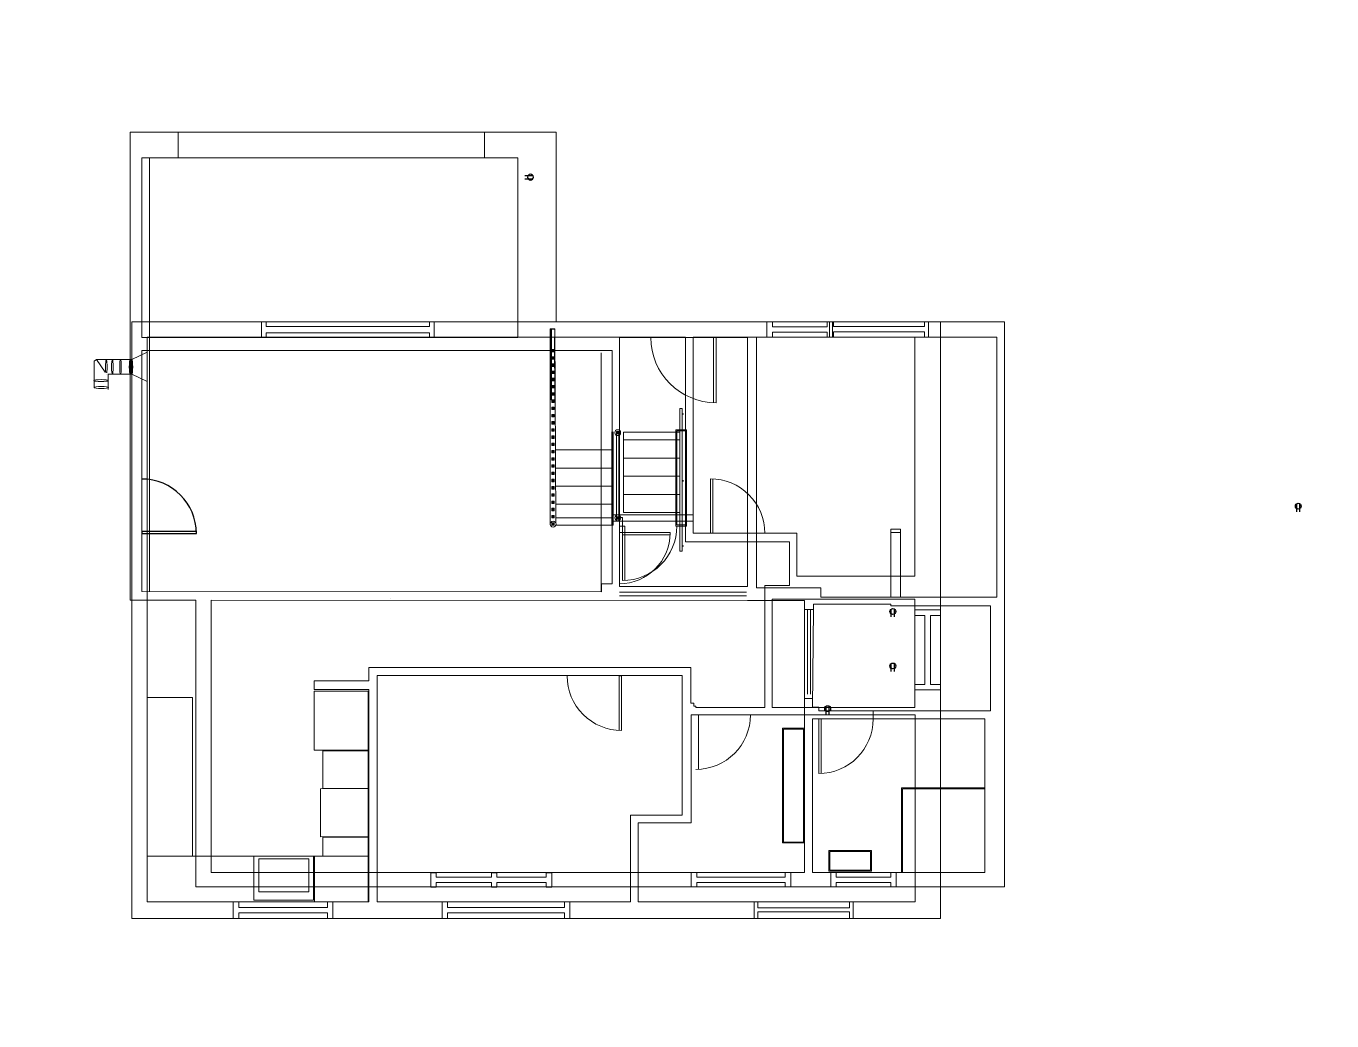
# Paper-space layout 'Layout1' of a CAD drawing. Header units: inches. Extents: x 1.05 to 9.45, y 0.8 to 7.2.
# The model-space entities are those that its viewports show. They can reach past a viewport. Long polylines and large blocks are cut down to what shows.
import ezdxf
from ezdxf.enums import TextEntityAlignment as Align

# ---------------------------------------------------------------- set-up
doc = ezdxf.new("R2010")
doc.units = ezdxf.units.IN
doc.header["$MEASUREMENT"] = 0
doc.linetypes.add('ACAD_ISO07W100', pattern=[3, 0, -3])
doc.linetypes.add('CENTER2', pattern=[1.125, 0.75, -0.125, 0.125, -0.125])
doc.layers.get('0').update_dxf_attribs({"color": 1, "lineweight": 9})
doc.layers.get('Defpoints').update_dxf_attribs({"lineweight": 9})
for name, color, linetype, lineweight in [('00-page-edge', 7, 'Continuous', 9), ('A101-Floorplan-1st-floor', 7, 'Continuous', 9), ('A201-Floorplan-2nd-floor', 7, 'Continuous', 9), ('E201-Electrical-2nd-floor', 7, 'Continuous', 9)]:
    doc.layers.add(name, color=color, linetype=linetype, lineweight=lineweight)
doc.layers.get('00-page-edge').off()
doc.layers.get('Defpoints').off()
doc.layers.get('E201-Electrical-2nd-floor').off()
doc.styles.add('Reg', font='Arial.ttf', dxfattribs={"height": 3})

# ---------------------------------------------------------------- blocks, each defined once
blk = doc.blocks.new('cgri')
at = {"layer": ''}
for p, q in [((291.65, 54.83), (291.65, 59.21)), ((293.38, 54.83), (293.38, 59.22))]:
    blk.add_line(p, q, dxfattribs=at)
blk.add_circle((292.52, 57.86), 1.61, dxfattribs=at)
blk = doc.blocks.new('*U11')
at = {"layer": 'E201-Electrical-2nd-floor'}
blk.add_blockref('cgri', (0, 0), dxfattribs=at)
at = {"style": 'Reg'}
blk.add_attdef('ID', text='', height=3, dxfattribs=at).set_placement((292.6, 61.43), align=Align.MIDDLE_CENTER)
blk = doc.blocks.new('spandrel-door')
at = {"layer": 'A101-Floorplan-1st-floor'}
for p, q in [((0, 0), (-30, 0)), ((0, 0), (4.75, 0)), ((0, -1.38), (0, 0)), ((4.75, 0), (4.75, 1.53)), ((0, -1.38), (-29.97, -1.38))]:
    blk.add_line(p, q, dxfattribs=at)
blk.add_arc((0, 0), 30, 180, 270, dxfattribs=at)
blk = doc.blocks.new('door-to-garage')
at = {"layer": 'A101-Floorplan-1st-floor'}
for p, q in [((-1.38, 0), (-1.38, -26.22)), ((0, 1.53), (0, -26.25))]:
    blk.add_line(p, q, dxfattribs=at)
blk.add_arc((-0.29, 1.75), 28, 180, 270, dxfattribs=at)
blk = doc.blocks.new('lower-landing-two-garage-door')
at = {"layer": 'A101-Floorplan-1st-floor'}
for p, q in [((-1.38, 0), (0, 0)), ((0, -26.25), (-0.29, -26.25))]:
    blk.add_line(p, q, dxfattribs=at)
at = {"layer": 'Defpoints'}
blk.add_blockref('door-to-garage', (0, 0), dxfattribs=at)
blk = doc.blocks.new('A201-Floorplan-2nd-Floor')
at = {"layer": 'A201-Floorplan-2nd-floor'}
for p, q in [((307.76, 19.47), (300.76, 14.71)), ((299.81, 13), (291.25, 13)), ((299.76, 14), (299.76, 13.98)), ((9.08, -55.79), (0, -55.79)), ((0.01, -55.78), (0.01, -58.79)), ((9.08, -67.18), (9.09, -67.18)), ((9.08, -69.8), (9.09, -69.8)), ((9.08, -100.4), (9.08, -100.4)), ((0.01, -107.66), (0.01, -110.66)), ((9.08, -110.66), (0, -110.66)), ((0.01, -170.76), (0.01, -173.76)), ((217.81, -231.23), (216.52, -232.54)), ((217.82, -232.55), (216.52, -231.28)), ((324.67, -230.36), (216.76, -230.36)), ((217.82, -231.23), (217.8, -231.23)), ((217.82, -233.38), (324.68, -232.83)), ((220.52, -231.23), (221.84, -231.23)), ((220.52, -231.23), (220.52, -232.55)), ((220.52, -232.55), (221.84, -232.55)), ((220.58, -264.31), (220.58, -233.37)), ((221.84, -231.23), (221.84, -232.55)), ((225.76, -231.23), (224.47, -232.54)), ((225.77, -232.55), (224.47, -231.28)), ((225.81, -231.23), (224.52, -232.54)), ((225.82, -232.55), (224.52, -231.28)), ((225.77, -231.23), (225.74, -231.23)), ((225.82, -231.23), (225.8, -231.23)), ((228.06, -264.31), (228.06, -233.33)), ((229.76, -231.23), (228.47, -232.54)), ((229.77, -232.55), (228.47, -231.28)), ((229.77, -231.23), (229.74, -231.23)), ((233.73, -231.23), (232.44, -232.54)), ((233.74, -232.55), (232.44, -231.28)), ((233.76, -231.23), (232.47, -232.54)), ((233.77, -232.55), (232.47, -231.28)), ((233.74, -231.23), (233.71, -231.23)), ((233.77, -231.23), (233.74, -231.23)), ((237.73, -231.23), (236.44, -232.54)), ((237.74, -232.55), (236.44, -231.28)), ((237.74, -231.23), (237.71, -231.23)), ((238.03, -264.31), (238.03, -233.28)), ((241.73, -231.23), (240.44, -232.54)), ((241.74, -232.55), (240.44, -231.28)), ((241.8, -231.23), (240.51, -232.54)), ((241.81, -232.55), (240.51, -231.28)), ((241.74, -231.23), (241.71, -231.23)), ((241.81, -231.23), (241.78, -231.23)), ((245.8, -231.23), (244.51, -232.54)), ((245.81, -232.55), (244.51, -231.28)), ((245.81, -231.23), (245.78, -231.23)), ((247.99, -264.31), (247.99, -233.23)), ((249.69, -231.23), (248.4, -232.54)), ((249.7, -232.55), (248.41, -231.28)), ((249.8, -231.23), (248.51, -232.54)), ((249.81, -232.55), (248.51, -231.28)), ((249.7, -231.23), (249.68, -231.23)), ((249.81, -231.23), (249.78, -231.23)), ((253.69, -231.23), (252.4, -232.54)), ((253.7, -232.55), (252.41, -231.28)), ((253.7, -231.23), (253.68, -231.23)), ((257.68, -231.23), (256.39, -232.54)), ((257.69, -232.55), (256.39, -231.28)), ((257.69, -231.23), (256.4, -232.54)), ((257.7, -232.55), (256.41, -231.28)), ((257.69, -231.23), (257.66, -231.23)), ((257.7, -231.23), (257.68, -231.23)), ((257.96, -264.31), (257.96, -233.18)), ((261.68, -231.23), (260.39, -232.54)), ((261.69, -232.55), (260.39, -231.28)), ((261.69, -231.23), (261.66, -231.23)), ((265.6, -231.23), (264.31, -232.54)), ((265.61, -232.55), (264.31, -231.28)), ((265.68, -231.23), (264.39, -232.54)), ((265.69, -232.55), (264.39, -231.28)), ((265.61, -231.23), (265.58, -231.23)), ((265.69, -231.23), (265.66, -231.23)), ((269.6, -231.23), (268.31, -232.54)), ((269.61, -232.55), (268.31, -231.28)), ((269.61, -231.23), (269.58, -231.23)), ((273.54, -231.23), (272.25, -232.54)), ((273.55, -232.55), (272.25, -231.28)), ((273.6, -231.23), (272.31, -232.54)), ((273.61, -232.55), (272.31, -231.28)), ((273.55, -231.23), (273.52, -231.23)), ((273.61, -231.23), (273.58, -231.23)), ((277.54, -231.23), (276.25, -232.54)), ((277.55, -232.55), (276.25, -231.28)), ((277.55, -231.23), (277.52, -231.23)), ((281.46, -231.23), (280.17, -232.54)), ((281.47, -232.55), (280.17, -231.28)), ((281.54, -231.23), (280.25, -232.54)), ((281.55, -232.55), (280.25, -231.28)), ((281.47, -231.23), (281.44, -231.23)), ((281.55, -231.23), (281.52, -231.23)), ((285.46, -231.23), (284.17, -232.54)), ((285.47, -232.55), (284.17, -231.28)), ((285.47, -231.23), (285.44, -231.23)), ((285.48, -233.03), (285.48, -230.79)), ((285.48, -232.82), (285.48, -232.8)), ((324.68, -230.79), (285.49, -230.79)), ((285.61, -233.03), (285.61, -233.03)), ((289.42, -231.23), (288.13, -232.54)), ((289.43, -232.55), (288.14, -231.28)), ((289.46, -231.23), (288.17, -232.54)), ((289.47, -232.55), (288.17, -231.28)), ((289.43, -231.23), (289.41, -231.23)), ((289.47, -231.23), (289.44, -231.23)), ((293.42, -231.23), (292.13, -232.54)), ((293.43, -232.55), (292.14, -231.28)), ((293.43, -231.23), (293.41, -231.23)), ((297.35, -231.23), (296.06, -232.54)), ((297.36, -232.55), (296.06, -231.28)), ((297.42, -231.23), (296.13, -232.54)), ((297.43, -232.55), (296.14, -231.28)), ((297.36, -231.23), (297.33, -231.23)), ((297.43, -231.23), (297.41, -231.23)), ((301.35, -231.23), (300.06, -232.54)), ((301.36, -232.55), (300.06, -231.28)), ((301.36, -231.23), (301.33, -231.23)), ((305.3, -231.23), (304.01, -232.54)), ((305.31, -232.55), (304.01, -231.28)), ((305.35, -231.23), (304.06, -232.54)), ((305.36, -232.55), (304.06, -231.28)), ((305.31, -231.23), (305.28, -231.23)), ((305.36, -231.23), (305.33, -231.23)), ((309.3, -231.23), (308.01, -232.54)), ((309.31, -232.55), (308.01, -231.28)), ((309.31, -231.23), (309.28, -231.23)), ((313.3, -231.23), (312.01, -232.54)), ((313.31, -232.55), (312.01, -231.28)), ((313.31, -231.23), (313.28, -231.23)), ((324.67, -232.83), (324.67, -230.36)), ((324.67, -232.71), (324.67, -232.71)), ((0.01, -238.16), (0.01, -241.16)), ((216.51, -264.31), (267.92, -264.31)), ((218.83, -309.01), (218.83, -264.94)), ((222.33, -309.01), (222.33, -264.94)), ((218.83, -266.84), (266.8, -266.84)), ((218.83, -268.09), (266.81, -268.09)), ((221.18, -266.82), (219.89, -268.12)), ((221.19, -268.13), (219.89, -266.86)), ((220.58, -268.13), (220.58, -266.82)), ((221.19, -266.82), (221.16, -266.82)), ((233.51, -270.59), (233.51, -301.68)), ((243.51, -270.59), (243.51, -301.68)), ((253.51, -270.59), (253.51, -301.68)), ((263.51, -270.59), (263.51, -301.68)), ((268.09, -266.8), (266.8, -268.1)), ((268.1, -268.12), (266.8, -266.84)), ((268.1, -266.8), (268.07, -266.8)), ((52.44, -278.75, 48), (52.44, -278.75, 39.09)), ((204.92, -302.93), (204.92, -303.68)), ((205.17, -302.93), (205.17, -303.68)), ((240.83, -303.68), (240.83, -302.93)), ((241.08, -303.68), (241.08, -302.93)), ((277.63, -302.93), (277.63, -303.68)), ((277.88, -302.93), (277.88, -303.68)), ((82.07, -311.93), (112.07, -311.93)), ((125.81, -431), (125.81, -445.28)), ((169.87, -431), (169.87, -445.28))]:
    blk.add_line(p, q, dxfattribs=at)
at = {"layer": 'A201-Floorplan-2nd-floor', "linetype": 'CENTER2'}
blk.add_line((9.08, -100.55), (34.22, -100.55), dxfattribs=at)
at = {"layer": 'A201-Floorplan-2nd-floor', "lineweight": 30}
blk.add_line((175.92, -142.41), (175.92, -142.41), dxfattribs=at)
at = {"layer": 'A201-Floorplan-2nd-floor', "color": 0, "linetype": 'CENTER2', "transparency": 16777216}
blk.add_line((220.58, -267.43), (220.58, -267.45), dxfattribs=at)
at = {"layer": 'A201-Floorplan-2nd-floor'}
for points in [[(311.89, -8.3), (307.76, 0), (307.76, 19.47), (306.79, 20.83), (292.37, 20.83)], [(295.64, -8.3), (299.76, 0), (299.76, 13.12)], [(9.08, -8.3), (121.72, -8.3), (121.72, -33.43), (34.22, -33.43)], [(9.08, -55.78), (9.08, -58.79), (6.02, -58.79), (6.02, -107.66), (9.08, -107.66), (9.08, -110.66)], [(0, -58.79), (3.02, -58.79), (3.02, -107.66), (0, -107.66)], [(34.22, -99.93), (34.22, -67.18), (10.09, -67.18), (10.09, -99.93), (34.22, -99.93), (10.09, -99.93)], [(44.75, -130.02), (44.75, -105.02), (34.22, -105.02)], [(45.2, -130.02), (45, -103.9), (71.37, -103.9), (71.57, -130.02)], [(92.33, -130.02), (92.33, -105.02), (71.5, -105.02), (71.69, -130.02)], [(0, -170.76), (9.08, -170.76), (9.08, -173.76), (6, -173.76), (6, -238.16), (9.08, -238.16), (9.08, -241.16), (0, -241.16)], [(0, -173.76), (3, -173.76), (3, -238.16), (0, -238.16)], [(216.51, -233.4), (216.51, -264.93), (267.92, -264.93)], [(320.08, -232.73), (285.61, -232.91), (285.61, -230.94), (324.54, -230.94), (324.54, -232.71)], [(223.51, -301.68), (223.51, -270.59), (224.88, -270.59), (267.81, -270.59), (267.81, -301.68)], [(320.08, -309.01), (320.08, -431), (188.45, -431), (188.45, -366.14), (212.08, -366.14), (212.08, -309.01), (320.08, -309.01), (320.08, -349.63), (320.08, -352.63), (322.83, -352.63), (322.83, -382.76), (320.08, -382.76), (320.08, -385.76), (328.58, -385.76), (328.58, -382.76), (325.83, -382.76), (325.83, -352.63), (328.58, -352.63), (328.58, -349.63), (320.08, -349.63)], [(9.08, -397.12), (0, -397.12), (9.08, -397.12), (9.08, -395.12), (5.83, -395.12), (5.83, -344.62), (9.08, -344.62), (9.08, -342.62), (0, -342.62), (0, -344.62), (3.58, -344.62), (3.58, -395.12), (3.58, -344.62)], [(3.58, -395.12), (0, -395.12), (0, -397.12)], [(166.87, -431), (166.87, -436.62), (128.81, -436.62), (128.81, -431)], [(166.87, -445.28), (166.87, -439.62), (128.81, -439.62), (128.81, -445.28)]]:
    blk.add_lwpolyline(points, dxfattribs=at)
for points in [[(0, 0), (328.58, 0), (328.58, -445.28), (0, -445.28)], [(138.26, -130.35), (138.26, -307.72), (118.57, -307.72), (118.57, -309.37), (116.82, -309.37), (116.82, -310.56), (116.19, -310.56), (116.19, -348.46), (183.33, -348.46), (183.33, -362.01), (207.33, -362.01), (207.33, -304.88), (213.12, -304.88), (320.08, -304.88), (320.08, -8.3), (9.08, -8.3), (9.08, -130.35), (126.08, -130.35), (126.08, -100.35), (130.83, -100.35), (130.83, -130.35)], [(32.78, -69.8), (32.78, -97.43), (14.59, -97.43), (14.59, -69.8)], [(320.03, -73.91), (320.03, -71.41), (328.53, -71.41), (328.53, -73.91), (326.03, -73.91), (326.03, -163.91), (328.53, -163.91), (328.53, -166.41), (320.03, -166.41), (320.03, -163.91), (322.53, -163.91), (322.53, -73.91)], [(133.78, -135.09), (133.78, -302.98), (56.92, -302.98), (56.92, -274.49), (9.19, -274.49), (9.19, -135.09)], [(216.52, -231.23), (216.52, -232.55), (217.84, -232.55), (217.84, -231.23)], [(221.81, -231.23), (220.52, -232.54)], [(220.52, -231.23), (220.52, -232.55), (221.84, -232.55), (221.84, -231.23)], [(221.82, -232.55), (220.52, -231.28)], [(221.82, -231.23), (221.8, -231.23)], [(224.47, -231.23), (224.47, -232.55), (225.79, -232.55), (225.79, -231.23)], [(224.52, -231.23), (224.52, -232.55), (225.84, -232.55), (225.84, -231.23)], [(228.47, -231.23), (228.47, -232.55), (229.79, -232.55), (229.79, -231.23)], [(232.44, -231.23), (232.44, -232.55), (233.76, -232.55), (233.76, -231.23)], [(232.47, -231.23), (232.47, -232.55), (233.79, -232.55), (233.79, -231.23)], [(236.44, -231.23), (236.44, -232.55), (237.76, -232.55), (237.76, -231.23)], [(240.44, -231.23), (240.44, -232.55), (241.76, -232.55), (241.76, -231.23)], [(240.51, -231.23), (240.51, -232.55), (241.82, -232.55), (241.82, -231.23)], [(244.51, -231.23), (244.51, -232.55), (245.82, -232.55), (245.82, -231.23)], [(248.41, -231.23), (248.41, -232.55), (249.72, -232.55), (249.72, -231.23)], [(248.51, -231.23), (248.51, -232.55), (249.82, -232.55), (249.82, -231.23)], [(252.41, -231.23), (252.41, -232.55), (253.72, -232.55), (253.72, -231.23)], [(256.39, -231.23), (256.39, -232.55), (257.71, -232.55), (257.71, -231.23)], [(256.41, -231.23), (256.41, -232.55), (257.72, -232.55), (257.72, -231.23)], [(260.39, -231.23), (260.39, -232.55), (261.71, -232.55), (261.71, -231.23)], [(264.31, -231.23), (264.31, -232.55), (265.62, -232.55), (265.62, -231.23)], [(264.39, -231.23), (264.39, -232.55), (265.71, -232.55), (265.71, -231.23)], [(268.31, -231.23), (268.31, -232.55), (269.62, -232.55), (269.62, -231.23)], [(272.25, -231.23), (272.25, -232.55), (273.56, -232.55), (273.56, -231.23)], [(272.31, -231.23), (272.31, -232.55), (273.62, -232.55), (273.62, -231.23)], [(276.25, -231.23), (276.25, -232.55), (277.56, -232.55), (277.56, -231.23)], [(280.17, -231.23), (280.17, -232.55), (281.48, -232.55), (281.48, -231.23)], [(280.25, -231.23), (280.25, -232.55), (281.56, -232.55), (281.56, -231.23)], [(284.17, -231.23), (284.17, -232.55), (285.48, -232.55), (285.48, -231.23)], [(288.14, -231.23), (288.14, -232.55), (289.45, -232.55), (289.45, -231.23)], [(288.17, -231.23), (288.17, -232.55), (289.48, -232.55), (289.48, -231.23)], [(292.14, -231.23), (292.14, -232.55), (293.45, -232.55), (293.45, -231.23)], [(296.06, -231.23), (296.06, -232.55), (297.37, -232.55), (297.37, -231.23)], [(296.14, -231.23), (296.14, -232.55), (297.45, -232.55), (297.45, -231.23)], [(300.06, -231.23), (300.06, -232.55), (301.37, -232.55), (301.37, -231.23)], [(304.01, -231.23), (304.01, -232.55), (305.32, -232.55), (305.32, -231.23)], [(304.06, -231.23), (304.06, -232.55), (305.37, -232.55), (305.37, -231.23)], [(308.01, -231.23), (308.01, -232.55), (309.32, -232.55), (309.32, -231.23)], [(312.01, -231.23), (312.01, -232.55), (313.32, -232.55), (313.32, -231.23)], [(219.89, -266.82), (219.89, -268.13), (221.21, -268.13), (221.21, -266.82)], [(266.8, -266.8), (266.8, -268.12), (268.11, -268.12), (268.11, -266.8)], [(112.09, -431.23), (112.09, -307.94), (52.58, -307.94), (52.58, -278.82), (9.19, -278.82), (9.19, -431.23)], [(202.21, -302.93), (202.21, -301.68), (280.77, -301.68), (280.77, -302.93)], [(175.87, -352.58), (175.87, -431), (116.19, -431), (116.19, -352.58)]]:
    blk.add_lwpolyline(points, close=True, dxfattribs=at)
at = {"layer": 'A201-Floorplan-2nd-floor', "linetype": 'CENTER2'}
blk.add_lwpolyline([(92.58, -130.02), (92.58, -100.4), (125.2, -100.4), (125.2, -130.02), (9.08, -130.02), (9.09, -8.3), (34.22, -8.3), (34.22, -130.35)], dxfattribs=at)
at = {"layer": 'A201-Floorplan-2nd-floor'}
for points in [[(133.51, -239.61, 0.414214), (103.51, -269.61), (133.51, -269.61), (133.51, -268.23), (103.54, -268.23)], [(212.08, -348.5, 0.414214), (242.08, -318.5), (212.08, -318.5), (212.08, -319.88), (242.04, -319.88)]]:
    blk.add_lwpolyline(points, format="xyb", dxfattribs=at)
for centre, radius in [((217.15, -231.92), 1.61), ((217.15, -231.92), 0.538), ((220.58, -267.5), 1.61), ((267.48, -267.48), 1.61)]:
    blk.add_circle(centre, radius, dxfattribs=at)
blk.add_arc((112.07, -310.56), 30, 180, 270, dxfattribs=at)
for centre in [(292.41, 16.83), (296.15, 17.02)]:
    blk.add_ellipse(centre, major_axis=(0, -4.01), ratio=0.137604, dxfattribs=at)
at = {"layer": 'A201-Floorplan-2nd-floor', "extrusion": (0, 0, -1)}
for centre, start_param, end_param in [((303.7, 14.11), 3.842656, 8.825603), ((303.7, 10.76), -1.570796, 4.712389), ((303.7, 6.31), -1.570796, 4.712389), ((303.7, 1.01), -1.570796, 4.712389)]:
    blk.add_ellipse(centre, major_axis=(3.99, 0), ratio=0.109202, start_param=start_param, end_param=end_param, dxfattribs=at)
at = {"layer": 'A201-Floorplan-2nd-floor'}
blk.add_ellipse((303.65, 0), major_axis=(3.99, 0), ratio=0.109202, start_param=-1.570796, end_param=4.712389, dxfattribs=at)

msp = doc.modelspace()

# ---------------------------------------------------------------- linework, layer by layer
at = {"layer": 'A101-Floorplan-1st-floor'}
for p, q in [((81.07, 449.66), (81.07, 463.76)), ((249.75, 449.66), (249.75, 463.76)), ((320.29, 359.41), (320.29, 359.41)), ((439.64, 350.91), (439.64, 359.41)), ((441.75, 359.4), (439.75, 359.4)), ((441.89, 356.79), (441.89, 359.41)), ((441.89, 356.79), (491.89, 356.79)), ((441.89, 353.79), (491.89, 353.79)), ((441.89, 350.91), (441.89, 353.79)), ((491.89, 356.79), (491.89, 359.41)), ((491.89, 350.91), (491.89, 353.79)), ((494.14, 350.91), (494.14, 359.41)), ((324.1, 350.91), (324.1, 350.78)), ((375.88, 314.8), (375.88, 350.78)), ((376.73, 350.91), (376.73, 350.91)), ((377.25, 314.78), (377.25, 350.78)), ((513.16, 350.78), (513.16, 350.91)), ((324.1, 246.9), (325.63, 246.9)), ((324.12, 244.88), (324.1, 244.88)), ((478.72, 245.28), (473.35, 245.28)), ((473.35, 207.83), (473.35, 245.28)), ((478.72, 245.28), (478.72, 207.66)), ((478.72, 243.28), (473.35, 243.28)), ((314.1, 213.54), (313.88, 213.54)), ((319.97, 215.04), (314.1, 215.04)), ((314.1, 205.92), (314.1, 205.92)), ((319.97, 205.92), (319.97, 205.98)), ((425.94, 205.96), (425.94, 200.96)), ((430.82, 203.83), (434.94, 203.83)), ((425.94, 200.96), (430.82, 200.96)), ((430.38, 151.91), (425.94, 151.91)), ((430.34, 151.91), (425.94, 151.91)), ((463.75, 140.66), (463.75, 145.16)), ((433.75, 140.66), (433.75, 110.66)), ((435.12, 140.66), (435.12, 110.66)), ((479.37, 56.04), (479.37, 102.79)), ((479.37, 102.79), (525.12, 102.79)), ((479.87, 102.29), (525.12, 102.29)), ((479.87, 56.04), (479.87, 102.29)), ((220.07, 56.04), (220.07, 48.17)), ((220.07, 55.97), (223.07, 55.97)), ((223.07, 56.04), (223.07, 53.61)), ((253.57, 53.61), (223.07, 53.61)), ((253.57, 50.61), (223.07, 50.61)), ((223.07, 50.61), (223.07, 48.17)), ((253.57, 53.61), (253.57, 56.04)), ((253.57, 55.97), (256.57, 55.97)), ((253.57, 48.17), (253.57, 50.61)), ((256.57, 53.61), (256.57, 56.04)), ((283.7, 53.61), (256.57, 53.61)), ((283.7, 50.61), (256.57, 50.61)), ((256.57, 48.17), (256.57, 50.61)), ((283.7, 53.61), (283.7, 56.04)), ((283.7, 55.97), (286.7, 55.97)), ((283.7, 48.17), (283.7, 50.61)), ((286.7, 48.17), (286.7, 56.04)), ((363.57, 56.04), (363.57, 48.17)), ((366.57, 56.04), (366.57, 53.61)), ((415.32, 53.61), (366.57, 53.61)), ((366.57, 50.61), (366.57, 48.17)), ((415.32, 50.61), (366.57, 50.61)), ((415.32, 53.61), (415.32, 56.04)), ((415.32, 48.17), (415.32, 50.61)), ((418.32, 48.17), (418.32, 56.04)), ((440.35, 56.04), (440.35, 48.17)), ((443.35, 56.04), (443.35, 53.61)), ((473.35, 53.61), (443.35, 53.61)), ((443.35, 50.61), (443.35, 48.17)), ((473.35, 50.61), (443.35, 50.61)), ((473.35, 53.61), (473.35, 56.04)), ((473.35, 48.17), (473.35, 50.61)), ((476.35, 48.17), (476.35, 56.04)), ((220.07, 48.13), (223.07, 48.13)), ((220.07, 48.1), (223.07, 48.1)), ((253.57, 48.1), (256.57, 48.1)), ((283.7, 48.1), (286.7, 48.1)), ((283.7, 48.1), (286.7, 48.1))]:
    msp.add_line(p, q, dxfattribs=at)
at = {"layer": 'A101-Floorplan-1st-floor', "linetype": 'ACAD_ISO07W100'}
for p, q in [((65.22, 210.79), (65.22, 449.66)), ((313.88, 210.67), (313.88, 342.28)), ((394.03, 210.54), (324.1, 210.54)), ((394.03, 208.54), (324.1, 208.54)), ((427.57, 200.96), (427.57, 154.35)), ((429.19, 200.96), (429.19, 154.35))]:
    msp.add_line(p, q, dxfattribs=at)
at = {"layer": 'A101-Floorplan-1st-floor', "lineweight": 30}
for p, q in [((61.07, 244.04), (91.04, 244.04)), ((61.07, 244.04), (61.07, 242.79)), ((61.07, 242.79), (91.06, 242.79))]:
    msp.add_line(p, q, dxfattribs=at)
at = {"layer": 'A101-Floorplan-1st-floor'}
for points in [[(289.1, 359.41), (535.97, 359.41), (535.97, 48.17), (90.69, 48.17), (90.69, 206.04), (54.57, 206.04), (54.57, 463.76), (289.1, 463.76)], [(268.13, 350.66), (61.07, 350.66), (61.07, 449.66), (268.13, 449.66)], [(324.1, 213.54), (324.1, 350.78), (394.6, 350.78), (394.6, 213.54)], [(314.1, 210.67), (61.07, 210.78), (61.07, 343.65), (268.13, 343.65), (319.97, 343.65), (319.97, 215.04), (314.1, 215.04)], [(355, 246.9), (361, 246.9), (361, 299.89), (355, 299.89)], [(355.63, 247.53), (360.38, 247.53), (360.38, 299.27), (355.63, 299.27)], [(430.34, 147.16), (430.82, 200.96), (430.82, 203.83), (473.35, 203.83), (473.35, 202.91), (528.37, 202.91), (528.37, 145.16), (433.75, 145.16), (433.75, 147.16)], [(430.34, 140.66), (430.34, 56.04), (525.12, 56.04), (525.12, 140.66)], [(425.94, 72.41), (425.94, 135.54), (413.82, 135.54), (413.82, 72.41)], [(425.44, 72.91), (425.44, 135.04), (414.32, 135.04), (414.32, 72.91)], [(439.32, 56.85), (439.32, 68.22), (462.81, 68.22), (462.81, 56.85)], [(439.82, 57.35), (439.82, 67.72), (462.31, 67.72), (462.31, 57.35)]]:
    msp.add_lwpolyline(points, close=True, dxfattribs=at)
for points in [[(531.72, 207.66), (531.72, 350.91), (399.47, 350.91), (399.47, 212.83), (434.94, 212.83), (434.94, 207.83), (531.72, 207.83)], [(99.19, 56.04), (425.94, 56.04), (425.94, 205.96), (394.6, 205.96), (394.6, 205.99), (99.19, 206.02), (99.19, 56.04)]]:
    msp.add_lwpolyline(points, dxfattribs=at)
for centre, radius, start, end in [((377.25, 350.78), 36, 180, 270), ((433.75, 140.66), 30, 270, 0)]:
    msp.add_arc(centre, radius, start, end, dxfattribs=at)
at = {"layer": 'A101-Floorplan-1st-floor', "lineweight": 30}
msp.add_arc((61.07, 242.79), 30, 0, 90, dxfattribs=at)

# ---------------------------------------------------------------- block references
at = {"layer": 'A201-Floorplan-2nd-floor', "lineweight": 30, "rotation": 89.99999999999999}
msp.add_blockref('A201-Floorplan-2nd-Floor', (55.58, 30.84), dxfattribs=at)
at = {"layer": 'Defpoints', "rotation": 89.99999999999999}
for name, p in [('spandrel-door', (325.63, 246.9)), ('lower-landing-two-garage-door', (325.63, 243.41))]:
    msp.add_blockref(name, p, dxfattribs=at)
at = {"layer": 'E201-Electrical-2nd-floor', "xscale": -1, "rotation": 270}
msp.add_blockref('*U11', (217.16, 146.53), dxfattribs=at)
at = {"layer": 'E201-Electrical-2nd-floor'}
for p in [(405.26, 199.99), (182.04, 142), (182.04, 112), (146.13, 88.48)]:
    msp.add_blockref('*U11', p, dxfattribs=at)

psp = doc.layouts.get("Layout1")

# ---------------------------------------------------------------- viewports
at = {"layer": '00-page-edge', "view_target_point": (388.1149, 176.5016)}
psp.add_viewport(center=(5.25, 4), size=(8.4, 6.4), view_center_point=(-31.3125, 71.8083), view_height=547.791942, dxfattribs=at)

doc.saveas('drawing.dxf')
